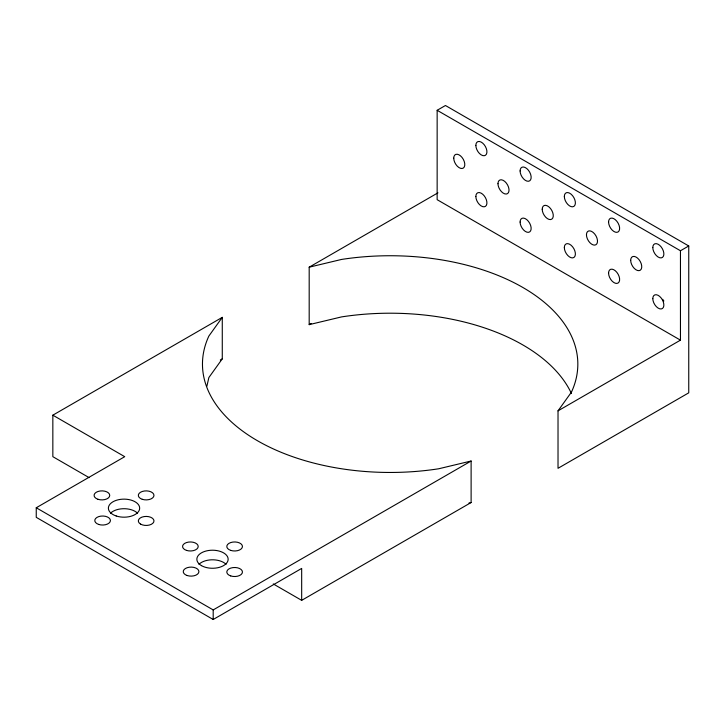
<?xml version="1.0" encoding="UTF-8"?>
<svg xmlns="http://www.w3.org/2000/svg" width="725" height="725" viewBox="0 0 725 725"><rect width="100%" height="100%" fill="white"/><g stroke="black" fill="none" stroke-linecap="round" stroke-linejoin="round"><path stroke-width="1.09" d="M206.897 386.18L208.863 377.553L222.276 358.857L222.276 317.351L52.843 415.18L52.843 456.678L89.084 477.612M222.276 317.351L208.863 336.056A187.684 108.36 0 0 0 438.725 468.767L471.114 461.018L471.114 502.525L301.673 600.345L273.262 583.942M437.148 110.291L680.458 250.759L680.458 340.152L437.148 199.683L437.148 110.291L445.449 105.506L688.75 245.974L688.75 392.832L558.023 468.305L558.023 410.839L571.436 392.143A187.684 108.36 0 0 0 341.575 259.432L309.185 267.181L309.185 324.646L341.575 316.897A187.684 108.36 0 0 1 571.436 393.521M309.185 267.181L437.963 192.823M220.318 359.99L222.276 358.857M309.185 324.646L311.134 323.513M301.673 600.345L301.673 568.418L213.195 619.494L36.25 517.342L36.25 507.763L124.727 456.678L52.843 415.18M680.458 250.759L688.75 245.974M36.25 507.763L213.195 609.924L471.114 461.018M558.023 410.839L680.458 340.152M468.948 503.041L471.114 502.525M213.195 609.924L213.195 619.494M663.864 300.984A7.821 4.513 60 0 1 662.722 299.307M198.967 564.304A15.642 9.026 0 0 1 226.055 564.304M110.49 513.218A15.642 9.026 0 0 1 137.578 513.218M187.168 575.523A7.821 4.513 0 0 0 198.904 571.608A7.821 4.513 0 0 0 187.168 567.702A7.821 4.513 0 0 0 187.168 575.523M201.45 565.627A15.642 9.026 0 0 0 227.614 561.576A15.642 9.026 0 0 0 208.456 550.52A15.642 9.026 0 0 0 201.45 565.627M186.479 550.384A7.821 4.513 0 0 0 198.206 546.469A7.821 4.513 0 0 0 186.479 542.563A7.821 4.513 0 0 0 186.479 550.384M230.713 575.922A7.821 4.513 0 0 0 242.449 572.007A7.821 4.513 0 0 0 230.713 568.101A7.821 4.513 0 0 0 230.713 575.922M230.713 550.384A7.821 4.513 0 0 0 242.449 546.469A7.821 4.513 0 0 0 230.713 542.563A7.821 4.513 0 0 0 230.713 550.384M142.245 499.298A7.821 4.513 0 0 0 153.972 495.392A7.821 4.513 0 0 0 142.245 491.478A7.821 4.513 0 0 0 142.245 499.298M140.623 524.121A7.821 4.513 0 0 0 153.709 522.1A7.821 4.513 0 0 0 144.13 516.572A7.821 4.513 0 0 0 140.623 524.121M98.002 499.298A7.821 4.513 0 0 0 109.738 495.392A7.821 4.513 0 0 0 98.002 491.478A7.821 4.513 0 0 0 98.002 499.298M116.218 515.982A15.642 9.026 0 0 0 139.671 508.162A15.642 9.026 0 0 0 116.218 500.341A15.642 9.026 0 0 0 116.218 515.982M98.7 524.438A7.821 4.513 0 0 0 110.427 520.532A7.821 4.513 0 0 0 98.7 516.617A7.821 4.513 0 0 0 98.7 524.438M652.808 247.569A7.821 4.513 60 0 0 661.1 257.892A7.821 4.513 60 0 0 661.1 246.826A7.821 4.513 60 0 0 652.808 247.569M630.687 260.338A7.821 4.513 60 0 0 638.979 270.661A7.821 4.513 60 0 0 638.979 259.595A7.821 4.513 60 0 0 630.687 260.338M652.808 298.646A7.821 4.513 60 0 0 661.1 308.968A7.821 4.513 60 0 0 661.1 297.912A7.821 4.513 60 0 0 652.808 298.646M608.574 273.108A7.821 4.513 60 0 0 616.866 283.43A7.821 4.513 60 0 0 616.866 272.364A7.821 4.513 60 0 0 608.574 273.108M608.574 222.031A7.821 4.513 60 0 0 616.866 232.344A7.821 4.513 60 0 0 616.866 221.288A7.821 4.513 60 0 0 608.574 222.031M564.331 196.484A7.821 4.513 60 0 0 572.623 206.806A7.821 4.513 60 0 0 572.623 195.75A7.821 4.513 60 0 0 564.331 196.484M586.452 234.8A7.821 4.513 60 0 0 594.745 245.113A7.821 4.513 60 0 0 594.745 234.057A7.821 4.513 60 0 0 586.452 234.8M564.331 247.569A7.821 4.513 60 0 0 572.623 257.892A7.821 4.513 60 0 0 572.623 246.826A7.821 4.513 60 0 0 564.331 247.569M542.218 209.262A7.821 4.513 60 0 0 550.511 219.575A7.821 4.513 60 0 0 550.511 208.519A7.821 4.513 60 0 0 542.218 209.262M520.097 222.031A7.821 4.513 60 0 0 528.389 232.344A7.821 4.513 60 0 0 528.389 221.288A7.821 4.513 60 0 0 520.097 222.031M520.097 170.946A7.821 4.513 60 0 0 528.389 181.268A7.821 4.513 60 0 0 528.389 170.203A7.821 4.513 60 0 0 520.097 170.946M475.854 145.408A7.821 4.513 60 0 0 484.155 155.73A7.821 4.513 60 0 0 484.155 144.665A7.821 4.513 60 0 0 475.854 145.408M497.975 183.715A7.821 4.513 60 0 0 506.267 194.037A7.821 4.513 60 0 0 506.267 182.981A7.821 4.513 60 0 0 497.975 183.715M475.854 196.493A7.821 4.513 60 0 0 484.155 206.806A7.821 4.513 60 0 0 484.155 195.75A7.821 4.513 60 0 0 475.854 196.493M453.741 158.177A7.821 4.513 60 0 0 462.033 168.499A7.821 4.513 60 0 0 462.033 157.434A7.821 4.513 60 0 0 453.741 158.177"/></g></svg>
